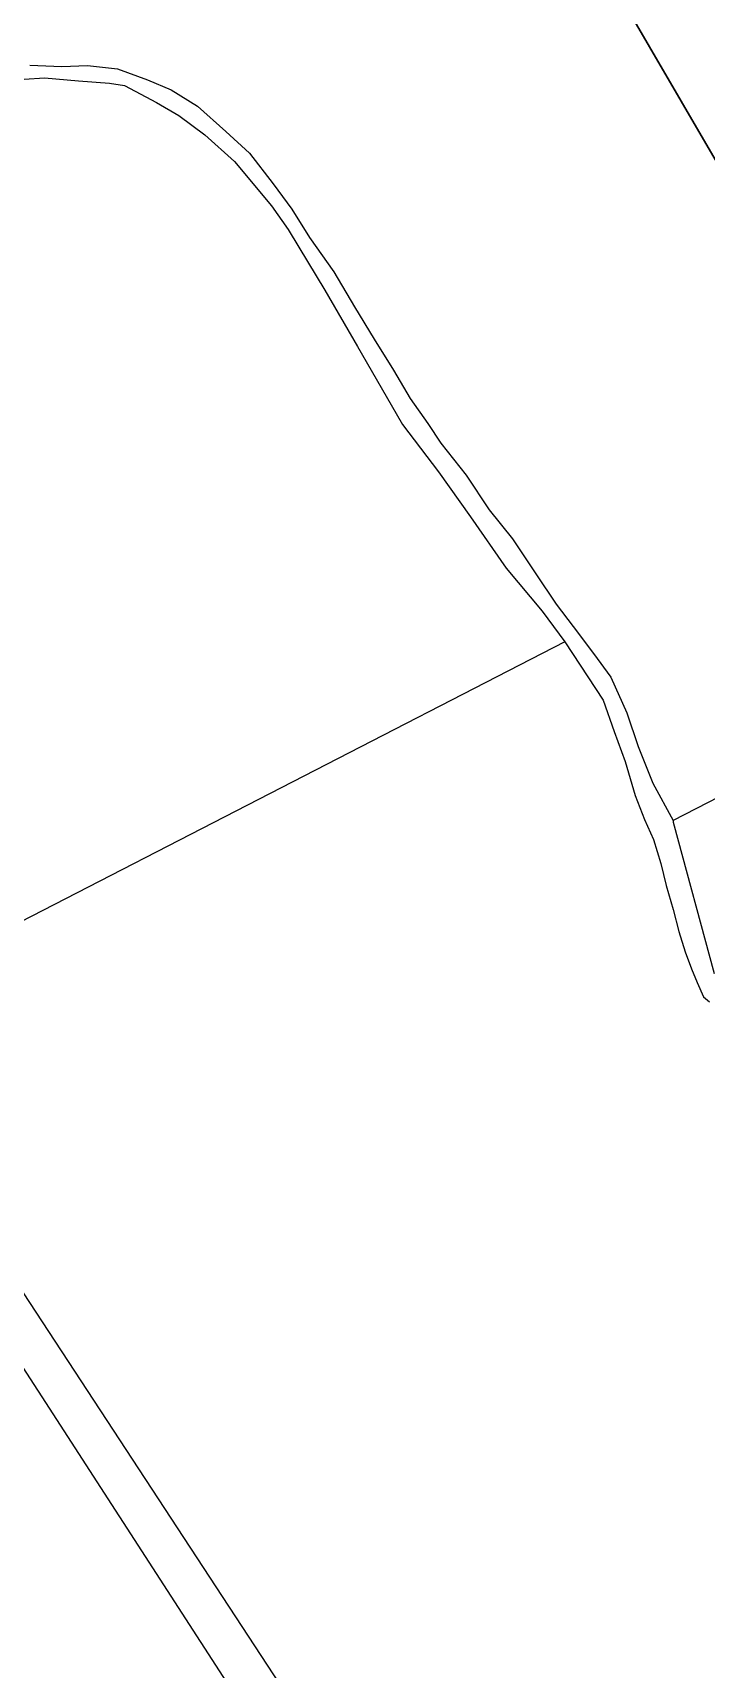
# Model space of a CAD drawing. Header units: millimetres. Extents: x 553705 to 560987, y 1303667 to 1309938.
# Drawn here: x 556346 to 556945, y 1307053 to 1308507 of the extents above; entities that cross this region are included whole.
import ezdxf

# ---------------------------------------------------------------- set-up
doc = ezdxf.new("R2010")
doc.units = ezdxf.units.MM
doc.layers.add('2', color=7, linetype='Continuous')
doc.layers.add('CVL_CUADCON_LIN', color=8, linetype='Continuous')

msp = doc.modelspace()

# ---------------------------------------------------------------- linework, layer by layer
at = {"layer": '2', "color": 1, "linetype": 'Continuous'}
for p, q in [((557575.018, 1308149.554), (556915.106, 1307807.132)), ((556818.956, 1307966.066), (556174.965, 1307634.716)), ((556915.117, 1307805.605), (556951.654, 1307671.174)), ((556748.227, 1306761.556), (556174.965, 1307634.716)), ((556711.017, 1306744.212), (556143.837, 1307619.2))]:
    msp.add_line(p, q, dxfattribs=at)
for points in [[(557509.004, 1308250.911), (557151.557, 1308053.136), (556865.804, 1308543.453), (556591.521, 1308853.821)], [(556343.311, 1308478.623), (556371.514, 1308477.309), (556394.366, 1308478.246), (556421.056, 1308475.393), (556447.795, 1308465.665), (556468.942, 1308456.659), (556492.161, 1308442.066), (556517.47, 1308419.594), (556538.437, 1308400.4), (556559.463, 1308373.058), (556576.135, 1308350.776), (556591.813, 1308325.43), (556613.371, 1308294.782), (556631.883, 1308263.855), (556649.365, 1308234.958), (556666.582, 1308207.587), (556681.244, 1308182.234), (556696.898, 1308160.198), (556708.454, 1308142.716), (556731.014, 1308114.112), (556751.556, 1308083.456), (556772.317, 1308057.639), (556793.117, 1308026.476), (556811.092, 1307999.62), (556826.223, 1307979.617), (556844.178, 1307955.562), (556859.824, 1307934.545), (556874.024, 1307902.822), (556883.892, 1307873.104), (556897.084, 1307840.354), (556915.106, 1307807.132), (556915.117, 1307805.605)], [(556338.069, 1308466.105), (556356.094, 1308467.261), (556386.591, 1308464.691), (556414.037, 1308462.608), (556427.259, 1308460.671), (556455.817, 1308445.355), (556475.712, 1308433.792), (556498.696, 1308416.65), (556525.284, 1308392.916), (556558.08, 1308353.694), (556572.713, 1308332.415), (556582.223, 1308316.954), (556605.361, 1308278.678), (556634.427, 1308228.479), (556655.518, 1308192.224), (556674.553, 1308159.265), (556706.608, 1308117.237), (556735.092, 1308077.219), (556766.665, 1308031.622), (556798.694, 1307993.159), (556818.956, 1307966.066)], [(556818.956, 1307966.066), (556852.861, 1307914.121), (556862.716, 1307886.184), (556872.562, 1307859.521), (556881.416, 1307829.54), (556889.699, 1307808.213), (556897.704, 1307790.194), (556904.209, 1307768.853), (556908.921, 1307749.535), (556915.172, 1307728.192), (556920.141, 1307708.622), (556925.862, 1307690.331), (556931.558, 1307675.35), (556936.473, 1307663.164), (556942.153, 1307650.475), (556947.52, 1307645.932)]]:
    msp.add_lwpolyline(points, dxfattribs=at)
at = {"layer": 'CVL_CUADCON_LIN', "color": 1, "ltscale": 0.5, "flags": 128}
msp.add_lwpolyline([(557151.557, 1308053.136), (557509.004, 1308250.911), (557472.688, 1308320.154), (557458.997, 1308351.626), (557452.407, 1308367.11), (557431.888, 1308412.026), (557411.233, 1308458.215), (557386.402, 1308519.651), (557368.133, 1308552.107), (557357.551, 1308575.2), (557298.18, 1308671.26), (557281.184, 1308703.216), (557269.829, 1308727.831), (557259.683, 1308760.858), (557255.423, 1308787.818), (557253.593, 1308934.481), (557250.774, 1309007.798), (557247.227, 1309041.385), (556591.521, 1308853.821), (556865.804, 1308543.453)], close=True, dxfattribs=at)

doc.saveas('drawing.dxf')
